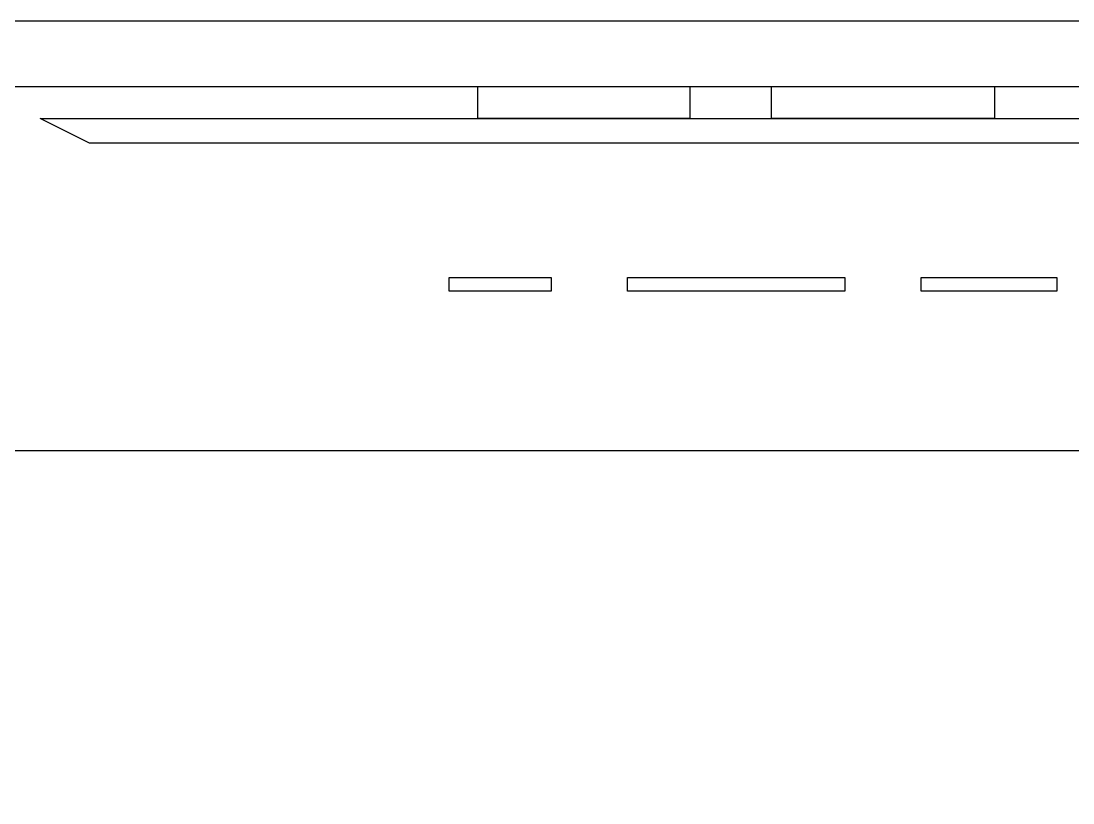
# Model space of a CAD drawing. Extents: x 72637 to 526294, y -245768 to 30884.
# Drawn here: x 135534 to 157029, y -93916 to -77930 of the extents above; entities that cross this region are included whole.
import ezdxf

# ---------------------------------------------------------------- set-up
doc = ezdxf.new("R2010")
doc.units = 0
doc.header["$LTSCALE"] = 10
doc.header["$MEASUREMENT"] = 0
doc.layers.add('04-不打印_辅助线', color=165, linetype='Continuous', plot=False)
doc.layers.add('DIM_MODI', color=6, linetype='Continuous', plot=False)

msp = doc.modelspace()

# ---------------------------------------------------------------- linework, layer by layer
at = {"layer": '04-不打印_辅助线'}
msp.add_lwpolyline([(118747.5, -86708.1), (276006.9, -86708.1), (276006.9, -110581.4), (118747.5, -110581.4)], close=True, dxfattribs=at)
at = {"layer": 'DIM_MODI', "color": 2}
for points in [[(129992.6, -77930.2), (132672.6, -79270.2), (163039.2, -79270.2), (163039.2, -77930.2), (129992.6, -77930.2)], [(135932.6, -79925.2), (163039.2, -79925.2), (163039.2, -80425.2), (136932.6, -80425.2), (135927.2, -79925.2)], [(144282.6, -83175.2), (146367.2, -83175.2), (146367.2, -83450.2), (144282.6, -83450.2), (144282.6, -83175.2)]]:
    msp.add_lwpolyline(points, dxfattribs=at)
for points in [[(144867.2, -79270.2), (149197.2, -79270.2), (149197.2, -79925.2), (144867.2, -79925.2)], [(150867.2, -79270.2), (155427.2, -79270.2), (155427.2, -79925.2), (150867.2, -79925.2)], [(147927.2, -83175.2), (152367.2, -83175.2), (152367.2, -83450.2), (147927.2, -83450.2)], [(153927.2, -83175.2), (156697.2, -83175.2), (156697.2, -83450.2), (153927.2, -83450.2)]]:
    msp.add_lwpolyline(points, close=True, dxfattribs=at)

doc.saveas('drawing.dxf')
